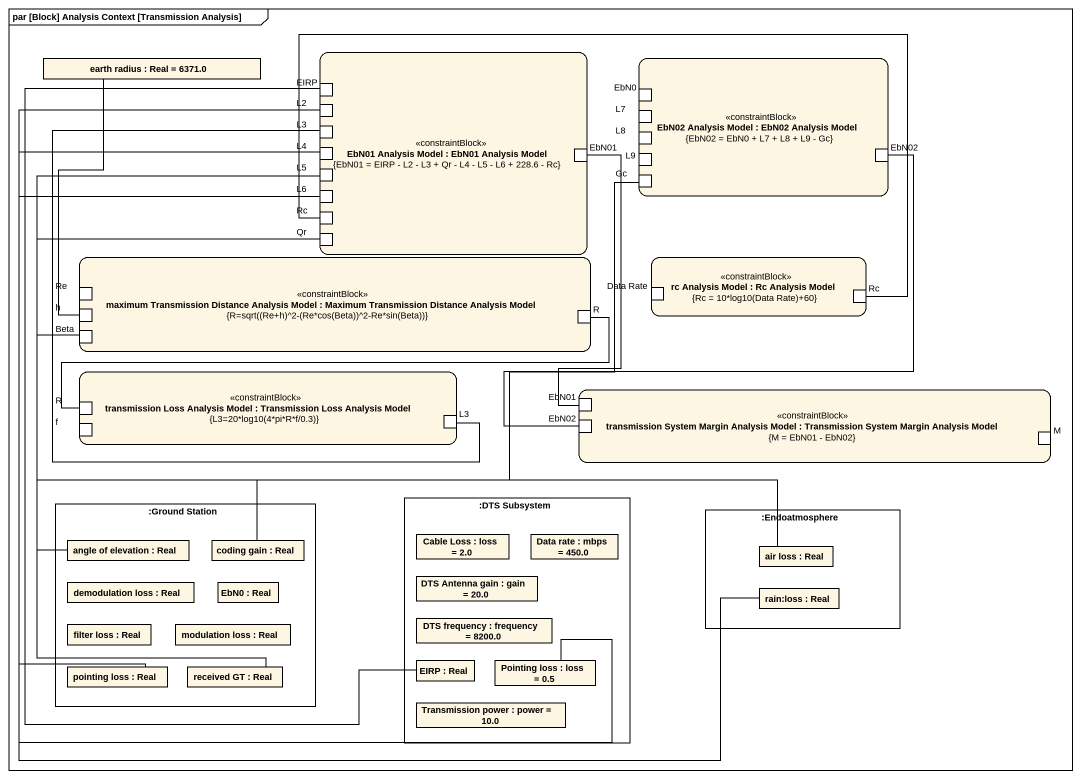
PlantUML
@startuml
mainframe par [Block] Analysis Context [Transmission Analysis]
rectangle "earth radius : Real = 6371.0" as earth_radius
rectangle "EbN01 Analysis Model : EbN01 Analysis Model\n{EbN01 = EIRP - L2 - L3 + Qr - L4 - L5 - L6 + 228.6 - Rc}" as EbN01_Analysis_Model <<constraintBlock>> {
  port EIRP
  port L2
  port L3
  port L4
  port L5
  port EbN01
  port L6
  port Rc
  port Qr
}
rectangle "EbN02 Analysis Model : EbN02 Analysis Model\n{EbN02 = EbN0 + L7 + L8 + L9 - Gc}" as EbN02_Analysis_Model <<constraintBlock>> {
  port EbN0
  port L7
  port L8
  port L9
  port Gc
  port EbN02
}
rectangle "maximum Transmission Distance Analysis Model : Maximum Transmission Distance Analysis Model\n{R=sqrt((Re+h)^2-(Re*cos(Beta))^2-Re*sin(Beta))}" as maximum_Transmission <<constraintBlock>> {
  port Re
  port h
  port Beta
  port R
}
rectangle "rc Analysis Model : Rc Analysis Model\n{Rc = 10*log10(Data Rate)+60}" as rc_Analysis_Model <<constraintBlock>> {
  port "Data Rate" as Data_Rate
  port "Rc" as Rc_2
}
rectangle "transmission Loss Analysis Model : Transmission Loss Analysis Model\n{L3=20*log10(4*pi*R*f/0.3)}" as transmission_Loss_Analysis <<constraintBlock>> {
  port "R" as R_2
  port "L3" as L3_2
  port f
}
rectangle "transmission System Margin Analysis Model : Transmission System Margin Analysis Model\n{M = EbN01 - EbN02}" as transmission_System_Margin <<constraintBlock>> {
  port "EbN01" as EbN01_2
  port "EbN02" as EbN02_2
  port M
}
rectangle ":Ground Station" as Ground_Station {
  rectangle "angle of elevation : Real" as angle_of_elevation
  rectangle "coding gain : Real" as coding_gain
  rectangle "demodulation loss : Real" as demodulation_loss
  rectangle "EbN0 : Real" as EbN0_2
  rectangle "filter loss : Real" as filter_loss
  rectangle "modulation loss : Real" as modulation_loss
  rectangle "pointing loss : Real" as pointing_loss
  rectangle "received GT : Real" as received_GT
}
rectangle ":DTS Subsystem" as DTS_Subsystem {
  rectangle "Cable Loss : loss = 2.0" as Cable_Loss
  rectangle "Data rate : mbps = 450.0" as Data_rate
  rectangle "DTS Antenna gain : gain = 20.0" as DTS_Antenna_gain
  rectangle "DTS frequency : frequency = 8200.0" as DTS_frequency
  rectangle "EIRP : Real" as EIRP_2
  rectangle "Pointing loss : loss = 0.5" as Pointing_loss
  rectangle "Transmission power : power = 10.0" as Transmission_power
}
rectangle ":Endoatmosphere" as Endoatmosphere {
  rectangle "air loss : Real" as air_loss
  rectangle "rain:loss : Real" as rain_loss
}
earth_radius -- h
EIRP -- EIRP_2
L2 -- Pointing_loss
L3 -- L3_2
L4 -- pointing_loss
L5 -- air_loss
EbN01 -- EbN01_2
EbN02 -- EbN02_2
L6 -- rain_loss
Rc -right- Rc_2
Qr -- received_GT
Beta -- angle_of_elevation
R -left- R_2
coding_gain -up- Gc
@enduml
